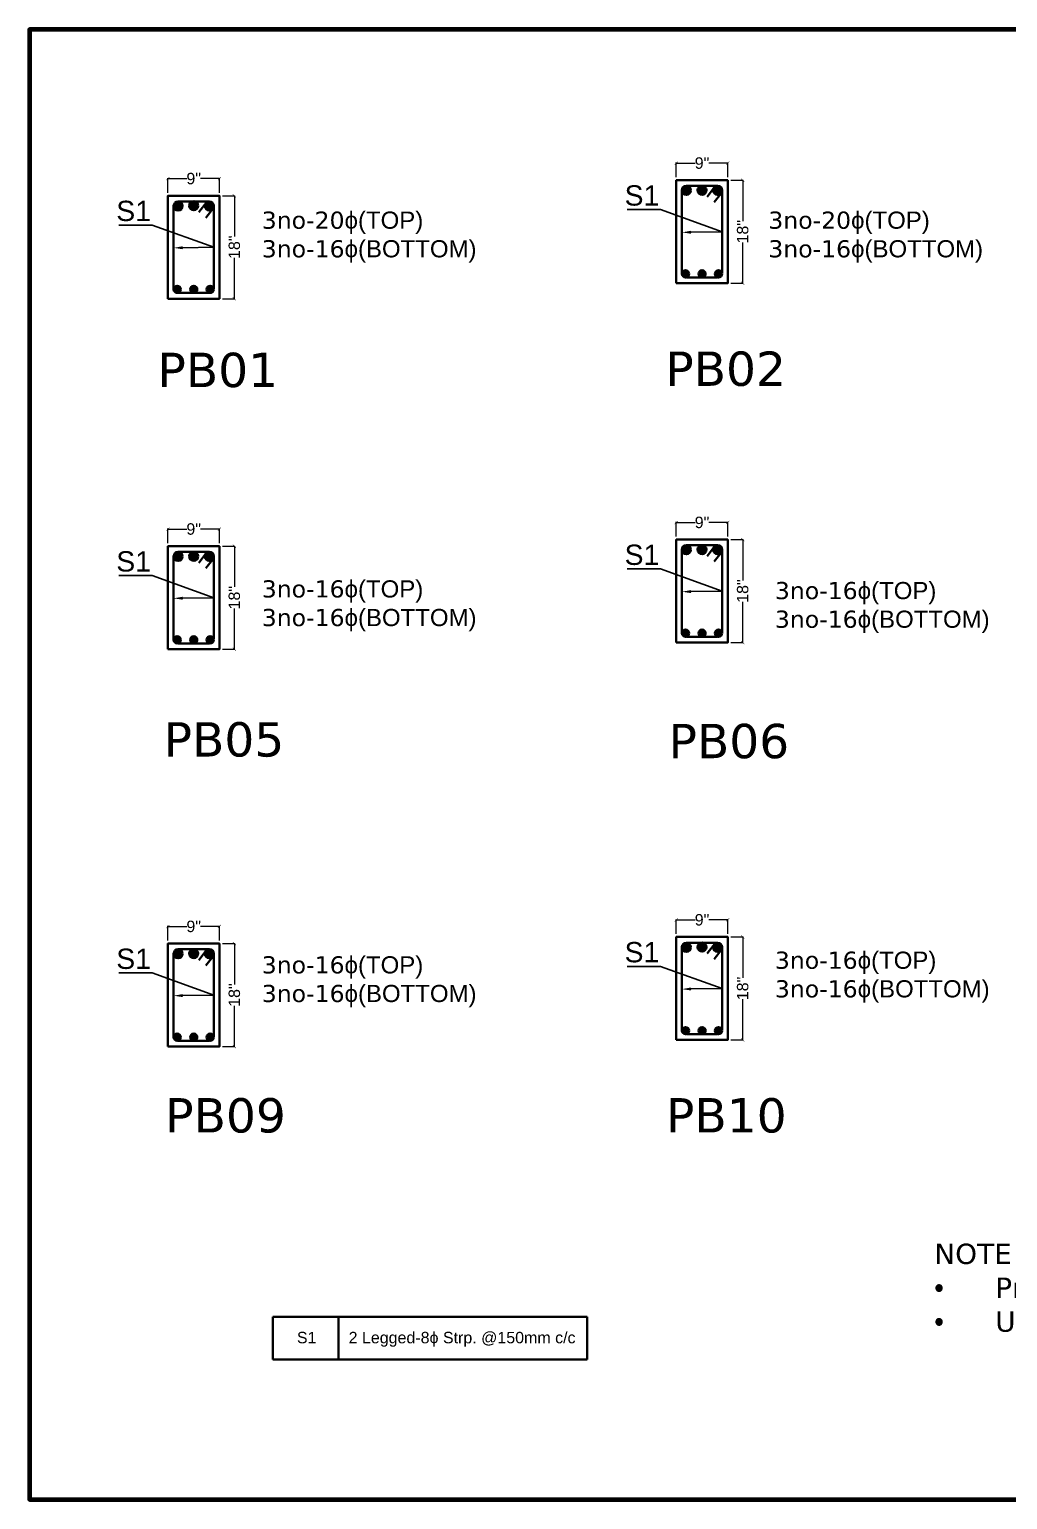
# Model space of a CAD drawing. Header units: feet. Extents: x 15113 to 123217, y -97269 to -8247.
# Drawn here: x 43479 to 43821, y -45668 to -45155 of the extents above; entities that cross this region are included whole.
import ezdxf
from ezdxf import colors
from ezdxf.entities.mleader import LeaderData, LeaderLine
from ezdxf.math import Vec2, Vec3

# ---------------------------------------------------------------- set-up
doc = ezdxf.new("R2010")
doc.units = ezdxf.units.FT
doc.header["$LTSCALE"] = 50.2
doc.header["$MEASUREMENT"] = 0
doc.header["$PDMODE"] = 3
doc.linetypes.add('PHANTOM2', pattern=[1.25, 0.625, -0.125, 0.125, -0.125, 0.125, -0.125])
doc.layers.get('0').update_dxf_attribs({"lineweight": 35})
for name, color, linetype, lineweight in [('drg seal', 250, 'Continuous', 120), ('Str Beam', 10, 'Continuous', 35), ('Str Column', 50, 'Continuous', 35), ('Str LBL', 3, 'Continuous', 35)]:
    doc.layers.add(name, color=color, linetype=linetype, lineweight=lineweight)
doc.layers.add('drg seal txt', color=7, linetype='Continuous')
doc.styles.add('2.2 INCH', font='arial.ttf', dxfattribs={"height": 2.2})
doc.styles.add('7.1 INCH', font='arial.ttf', dxfattribs={"height": 7.1})
doc.styles.get("Standard").update_dxf_attribs({"font": 'arial.ttf'})
doc.dimstyles.get("Standard").update_dxf_attribs({"dimscale": 20, "dimtxt": 0.18, "dimasz": 0.18, "dimexe": 0.18, "dimexo": 0.0625, "dimgap": 0.09, "dimtad": 0, "dimtih": 1, "dimtoh": 1, "dimdec": 1, "dimzin": 0, "dimdsep": 46, "dimlunit": 3, "dimtxsty": 'Standard', "dimblk": 'ARCHTICK', "dimcen": 0.09, "dimadec": 0, "dimazin": 0, "dimtfac": 1, "dimtdec": 1, "dimtofl": 0, "dimtmove": 0, "dimatfit": 3, "dimfxl": 0.5, "dimfxlon": 1, "dimtolj": 1, "dimtzin": 0, "dimarcsym": 0})

# ---------------------------------------------------------------- blocks, each defined once
blk = doc.blocks.new('_ArchTick')
at = {"color": 0, "linetype": 'ByBlock', "const_width": 0.15}
blk.add_lwpolyline([(-0.5, -0.5), (0.5, 0.5)], dxfattribs=at)
blk = doc.blocks.new('*D843')
at = {"layer": 'Defpoints', "color": 0, "transparency": 16777216}
for p in [(43545.2, -45206.76), (43527.2, -45212.74), (43545.2, -45212.74)]:
    blk.add_point(p, dxfattribs=at)
at = {"layer": 'Str Beam', "color": 230, "lineweight": 15, "transparency": 16777216}
for p, q in [((43527.2, -45211.68), (43527.2, -45206.58)), ((43527.2, -45206.76), (43533.81, -45206.76)), ((43545.2, -45206.76), (43538.59, -45206.76)), ((43545.2, -45211.68), (43545.2, -45206.58))]:
    blk.add_line(p, q, dxfattribs=at)
at = {"layer": 'Str Beam', "color": 230, "lineweight": 15, "transparency": 16777216, "xscale": 1.1, "yscale": 1.1, "zscale": 1.1, "rotation": 180}
blk.add_blockref('_ArchTick', (43527.2, -45206.76), dxfattribs=at)
at = {"layer": 'Str Beam', "color": 230, "lineweight": 15, "transparency": 16777216, "xscale": 1.1, "yscale": 1.1, "zscale": 1.1}
blk.add_blockref('_ArchTick', (43545.2, -45206.76), dxfattribs=at)
at = {"layer": 'Str Beam', "color": 164, "transparency": 16777216, "insert": (43536.2, -45206.76), "char_height": 2.2, "attachment_point": 5, "style": '2.2 INCH'}
blk.add_mtext('\\A1;{\\H1.8182x;9"}', dxfattribs=at)
blk = doc.blocks.new('*D844')
at = {"layer": 'Defpoints', "color": 0, "transparency": 16777216}
for p in [(43545.2, -45212.74), (43545.2, -45248.74), (43550.42, -45248.74)]:
    blk.add_point(p, dxfattribs=at)
at = {"layer": 'Str Beam', "color": 230, "lineweight": 15, "transparency": 16777216}
for p, q in [((43546.27, -45212.74), (43550.6, -45212.74)), ((43550.42, -45212.74), (43550.42, -45226.99)), ((43550.42, -45248.74), (43550.42, -45234.5)), ((43546.27, -45248.74), (43550.6, -45248.74))]:
    blk.add_line(p, q, dxfattribs=at)
at = {"layer": 'Str Beam', "color": 230, "lineweight": 15, "transparency": 16777216, "xscale": 1.1, "yscale": 1.1, "zscale": 1.1}
for p, rotation in [((43550.42, -45212.74), 90), ((43550.42, -45248.74), 270)]:
    blk.add_blockref('_ArchTick', p, dxfattribs=dict(at, rotation=rotation))
at = {"layer": 'Str Beam', "color": 164, "transparency": 16777216, "insert": (43550.42, -45230.74), "char_height": 2.2, "attachment_point": 5, "rotation": 90, "style": '2.2 INCH'}
blk.add_mtext('\\A1;{\\H1.8182x;18"}', dxfattribs=at)
blk = doc.blocks.new('*D845')
at = {"layer": 'Defpoints', "color": 0, "transparency": 16777216}
for p in [(43722.85, -45201.35), (43704.85, -45207.33), (43722.85, -45207.33)]:
    blk.add_point(p, dxfattribs=at)
at = {"layer": 'Str Beam', "color": 230, "lineweight": 15, "transparency": 16777216}
for p, q in [((43704.85, -45206.27), (43704.85, -45201.17)), ((43704.85, -45201.35), (43711.46, -45201.35)), ((43722.85, -45201.35), (43716.24, -45201.35)), ((43722.85, -45206.27), (43722.85, -45201.17))]:
    blk.add_line(p, q, dxfattribs=at)
at = {"layer": 'Str Beam', "color": 230, "lineweight": 15, "transparency": 16777216, "xscale": 1.1, "yscale": 1.1, "zscale": 1.1, "rotation": 180}
blk.add_blockref('_ArchTick', (43704.85, -45201.35), dxfattribs=at)
at = {"layer": 'Str Beam', "color": 230, "lineweight": 15, "transparency": 16777216, "xscale": 1.1, "yscale": 1.1, "zscale": 1.1}
blk.add_blockref('_ArchTick', (43722.85, -45201.35), dxfattribs=at)
at = {"layer": 'Str Beam', "color": 164, "transparency": 16777216, "insert": (43713.85, -45201.35), "char_height": 2.2, "attachment_point": 5, "style": '2.2 INCH'}
blk.add_mtext('\\A1;{\\H1.8182x;9"}', dxfattribs=at)
blk = doc.blocks.new('*D846')
at = {"layer": 'Defpoints', "color": 0, "transparency": 16777216}
for p in [(43722.85, -45207.33), (43722.85, -45243.33), (43728.07, -45243.33)]:
    blk.add_point(p, dxfattribs=at)
at = {"layer": 'Str Beam', "color": 230, "lineweight": 15, "transparency": 16777216}
for p, q in [((43723.91, -45207.33), (43728.25, -45207.33)), ((43728.07, -45207.33), (43728.07, -45221.58)), ((43728.07, -45243.33), (43728.07, -45229.09)), ((43723.91, -45243.33), (43728.25, -45243.33))]:
    blk.add_line(p, q, dxfattribs=at)
at = {"layer": 'Str Beam', "color": 230, "lineweight": 15, "transparency": 16777216, "xscale": 1.1, "yscale": 1.1, "zscale": 1.1}
for p, rotation in [((43728.07, -45207.33), 90), ((43728.07, -45243.33), 270)]:
    blk.add_blockref('_ArchTick', p, dxfattribs=dict(at, rotation=rotation))
at = {"layer": 'Str Beam', "color": 164, "transparency": 16777216, "insert": (43728.07, -45225.33), "char_height": 2.2, "attachment_point": 5, "rotation": 90, "style": '2.2 INCH'}
blk.add_mtext('\\A1;{\\H1.8182x;18"}', dxfattribs=at)
blk = doc.blocks.new('*D964')
at = {"layer": 'Defpoints', "color": 0, "transparency": 16777216}
for p in [(43545.2, -45329.26), (43527.2, -45335.24), (43545.2, -45335.24)]:
    blk.add_point(p, dxfattribs=at)
at = {"layer": 'Str Beam', "color": 230, "lineweight": 15, "transparency": 16777216}
for p, q in [((43527.2, -45334.18), (43527.2, -45329.08)), ((43527.2, -45329.26), (43533.81, -45329.26)), ((43545.2, -45329.26), (43538.59, -45329.26)), ((43545.2, -45334.18), (43545.2, -45329.08))]:
    blk.add_line(p, q, dxfattribs=at)
at = {"layer": 'Str Beam', "color": 230, "lineweight": 15, "transparency": 16777216, "xscale": 1.1, "yscale": 1.1, "zscale": 1.1, "rotation": 180}
blk.add_blockref('_ArchTick', (43527.2, -45329.26), dxfattribs=at)
at = {"layer": 'Str Beam', "color": 230, "lineweight": 15, "transparency": 16777216, "xscale": 1.1, "yscale": 1.1, "zscale": 1.1}
blk.add_blockref('_ArchTick', (43545.2, -45329.26), dxfattribs=at)
at = {"layer": 'Str Beam', "color": 164, "transparency": 16777216, "insert": (43536.2, -45329.26), "char_height": 2.2, "attachment_point": 5, "style": '2.2 INCH'}
blk.add_mtext('\\A1;{\\H1.8182x;9"}', dxfattribs=at)
blk = doc.blocks.new('*D965')
at = {"layer": 'Defpoints', "color": 0, "transparency": 16777216}
for p in [(43545.2, -45335.24), (43545.2, -45371.24), (43550.42, -45371.24)]:
    blk.add_point(p, dxfattribs=at)
at = {"layer": 'Str Beam', "color": 230, "lineweight": 15, "transparency": 16777216}
for p, q in [((43546.27, -45335.24), (43550.6, -45335.24)), ((43550.42, -45335.24), (43550.42, -45349.49)), ((43550.42, -45371.24), (43550.42, -45357)), ((43546.27, -45371.24), (43550.6, -45371.24))]:
    blk.add_line(p, q, dxfattribs=at)
at = {"layer": 'Str Beam', "color": 230, "lineweight": 15, "transparency": 16777216, "xscale": 1.1, "yscale": 1.1, "zscale": 1.1}
for p, rotation in [((43550.42, -45335.24), 90), ((43550.42, -45371.24), 270)]:
    blk.add_blockref('_ArchTick', p, dxfattribs=dict(at, rotation=rotation))
at = {"layer": 'Str Beam', "color": 164, "transparency": 16777216, "insert": (43550.42, -45353.24), "char_height": 2.2, "attachment_point": 5, "rotation": 90, "style": '2.2 INCH'}
blk.add_mtext('\\A1;{\\H1.8182x;18"}', dxfattribs=at)
blk = doc.blocks.new('*D966')
at = {"layer": 'Defpoints', "color": 0, "transparency": 16777216}
for p in [(43722.85, -45326.95), (43704.85, -45332.93), (43722.85, -45332.93)]:
    blk.add_point(p, dxfattribs=at)
at = {"layer": 'Str Beam', "color": 230, "lineweight": 15, "transparency": 16777216}
for p, q in [((43704.85, -45331.87), (43704.85, -45326.77)), ((43704.85, -45326.95), (43711.46, -45326.95)), ((43722.85, -45326.95), (43716.24, -45326.95)), ((43722.85, -45331.87), (43722.85, -45326.77))]:
    blk.add_line(p, q, dxfattribs=at)
at = {"layer": 'Str Beam', "color": 230, "lineweight": 15, "transparency": 16777216, "xscale": 1.1, "yscale": 1.1, "zscale": 1.1, "rotation": 180}
blk.add_blockref('_ArchTick', (43704.85, -45326.95), dxfattribs=at)
at = {"layer": 'Str Beam', "color": 230, "lineweight": 15, "transparency": 16777216, "xscale": 1.1, "yscale": 1.1, "zscale": 1.1}
blk.add_blockref('_ArchTick', (43722.85, -45326.95), dxfattribs=at)
at = {"layer": 'Str Beam', "color": 164, "transparency": 16777216, "insert": (43713.85, -45326.95), "char_height": 2.2, "attachment_point": 5, "style": '2.2 INCH'}
blk.add_mtext('\\A1;{\\H1.8182x;9"}', dxfattribs=at)
blk = doc.blocks.new('*D967')
at = {"layer": 'Defpoints', "color": 0, "transparency": 16777216}
for p in [(43722.85, -45332.93), (43722.85, -45368.93), (43728.07, -45368.93)]:
    blk.add_point(p, dxfattribs=at)
at = {"layer": 'Str Beam', "color": 230, "lineweight": 15, "transparency": 16777216}
for p, q in [((43723.91, -45332.93), (43728.25, -45332.93)), ((43728.07, -45332.93), (43728.07, -45347.18)), ((43728.07, -45368.93), (43728.07, -45354.69)), ((43723.91, -45368.93), (43728.25, -45368.93))]:
    blk.add_line(p, q, dxfattribs=at)
at = {"layer": 'Str Beam', "color": 230, "lineweight": 15, "transparency": 16777216, "xscale": 1.1, "yscale": 1.1, "zscale": 1.1}
for p, rotation in [((43728.07, -45332.93), 90), ((43728.07, -45368.93), 270)]:
    blk.add_blockref('_ArchTick', p, dxfattribs=dict(at, rotation=rotation))
at = {"layer": 'Str Beam', "color": 164, "transparency": 16777216, "insert": (43728.07, -45350.93), "char_height": 2.2, "attachment_point": 5, "rotation": 90, "style": '2.2 INCH'}
blk.add_mtext('\\A1;{\\H1.8182x;18"}', dxfattribs=at)
blk = doc.blocks.new('*D968')
at = {"layer": 'Defpoints', "color": 0, "transparency": 16777216}
for p in [(43545.2, -45468.16), (43527.2, -45474.14), (43545.2, -45474.14)]:
    blk.add_point(p, dxfattribs=at)
at = {"layer": 'Str Beam', "color": 230, "lineweight": 15, "transparency": 16777216}
for p, q in [((43527.2, -45473.08), (43527.2, -45467.98)), ((43527.2, -45468.16), (43533.81, -45468.16)), ((43545.2, -45468.16), (43538.59, -45468.16)), ((43545.2, -45473.08), (43545.2, -45467.98))]:
    blk.add_line(p, q, dxfattribs=at)
at = {"layer": 'Str Beam', "color": 230, "lineweight": 15, "transparency": 16777216, "xscale": 1.1, "yscale": 1.1, "zscale": 1.1, "rotation": 180}
blk.add_blockref('_ArchTick', (43527.2, -45468.16), dxfattribs=at)
at = {"layer": 'Str Beam', "color": 230, "lineweight": 15, "transparency": 16777216, "xscale": 1.1, "yscale": 1.1, "zscale": 1.1}
blk.add_blockref('_ArchTick', (43545.2, -45468.16), dxfattribs=at)
at = {"layer": 'Str Beam', "color": 164, "transparency": 16777216, "insert": (43536.2, -45468.16), "char_height": 2.2, "attachment_point": 5, "style": '2.2 INCH'}
blk.add_mtext('\\A1;{\\H1.8182x;9"}', dxfattribs=at)
blk = doc.blocks.new('*D969')
at = {"layer": 'Defpoints', "color": 0, "transparency": 16777216}
for p in [(43545.2, -45474.14), (43545.2, -45510.14), (43550.42, -45510.14)]:
    blk.add_point(p, dxfattribs=at)
at = {"layer": 'Str Beam', "color": 230, "lineweight": 15, "transparency": 16777216}
for p, q in [((43546.27, -45474.14), (43550.6, -45474.14)), ((43550.42, -45474.14), (43550.42, -45488.39)), ((43550.42, -45510.14), (43550.42, -45495.9)), ((43546.27, -45510.14), (43550.6, -45510.14))]:
    blk.add_line(p, q, dxfattribs=at)
at = {"layer": 'Str Beam', "color": 230, "lineweight": 15, "transparency": 16777216, "xscale": 1.1, "yscale": 1.1, "zscale": 1.1}
for p, rotation in [((43550.42, -45474.14), 90), ((43550.42, -45510.14), 270)]:
    blk.add_blockref('_ArchTick', p, dxfattribs=dict(at, rotation=rotation))
at = {"layer": 'Str Beam', "color": 164, "transparency": 16777216, "insert": (43550.42, -45492.14), "char_height": 2.2, "attachment_point": 5, "rotation": 90, "style": '2.2 INCH'}
blk.add_mtext('\\A1;{\\H1.8182x;18"}', dxfattribs=at)
blk = doc.blocks.new('*D970')
at = {"layer": 'Defpoints', "color": 0, "transparency": 16777216}
for p in [(43722.85, -45465.85), (43704.85, -45471.83), (43722.85, -45471.83)]:
    blk.add_point(p, dxfattribs=at)
at = {"layer": 'Str Beam', "color": 230, "lineweight": 15, "transparency": 16777216}
for p, q in [((43704.85, -45470.77), (43704.85, -45465.67)), ((43704.85, -45465.85), (43711.46, -45465.85)), ((43722.85, -45465.85), (43716.24, -45465.85)), ((43722.85, -45470.77), (43722.85, -45465.67))]:
    blk.add_line(p, q, dxfattribs=at)
at = {"layer": 'Str Beam', "color": 230, "lineweight": 15, "transparency": 16777216, "xscale": 1.1, "yscale": 1.1, "zscale": 1.1, "rotation": 180}
blk.add_blockref('_ArchTick', (43704.85, -45465.85), dxfattribs=at)
at = {"layer": 'Str Beam', "color": 230, "lineweight": 15, "transparency": 16777216, "xscale": 1.1, "yscale": 1.1, "zscale": 1.1}
blk.add_blockref('_ArchTick', (43722.85, -45465.85), dxfattribs=at)
at = {"layer": 'Str Beam', "color": 164, "transparency": 16777216, "insert": (43713.85, -45465.85), "char_height": 2.2, "attachment_point": 5, "style": '2.2 INCH'}
blk.add_mtext('\\A1;{\\H1.8182x;9"}', dxfattribs=at)
blk = doc.blocks.new('*D971')
at = {"layer": 'Defpoints', "color": 0, "transparency": 16777216}
for p in [(43722.85, -45471.83), (43722.85, -45507.83), (43728.07, -45507.83)]:
    blk.add_point(p, dxfattribs=at)
at = {"layer": 'Str Beam', "color": 230, "lineweight": 15, "transparency": 16777216}
for p, q in [((43723.91, -45471.83), (43728.25, -45471.83)), ((43728.07, -45471.83), (43728.07, -45486.08)), ((43728.07, -45507.83), (43728.07, -45493.59)), ((43723.91, -45507.83), (43728.25, -45507.83))]:
    blk.add_line(p, q, dxfattribs=at)
at = {"layer": 'Str Beam', "color": 230, "lineweight": 15, "transparency": 16777216, "xscale": 1.1, "yscale": 1.1, "zscale": 1.1}
for p, rotation in [((43728.07, -45471.83), 90), ((43728.07, -45507.83), 270)]:
    blk.add_blockref('_ArchTick', p, dxfattribs=dict(at, rotation=rotation))
at = {"layer": 'Str Beam', "color": 164, "transparency": 16777216, "insert": (43728.07, -45489.83), "char_height": 2.2, "attachment_point": 5, "rotation": 90, "style": '2.2 INCH'}
blk.add_mtext('\\A1;{\\H1.8182x;18"}', dxfattribs=at)

msp = doc.modelspace()

# ---------------------------------------------------------------- hatches: boundary and pattern name
at = {"layer": 'Str Beam'}
h = msp.add_hatch(color=256, dxfattribs=at)
h.dxf.hatch_style = 1
h.paths.add_polyline_path([(43709.99976, -45210.9058, 1), (43706.85176, -45210.9058, 1)])
h = msp.add_hatch(color=256, dxfattribs=at)
h.dxf.hatch_style = 1
h.paths.add_polyline_path([(43715.42576, -45210.84278, 1), (43712.27776, -45210.84278, 1)])
h = msp.add_hatch(color=256, dxfattribs=at)
h.dxf.hatch_style = 1
h.paths.add_polyline_path([(43720.85176, -45210.9058, 1), (43717.70376, -45210.9058, 1)])
h = msp.add_hatch(color=256, dxfattribs=at)
h.dxf.hatch_style = 1
h.paths.add_polyline_path([(43532.35001, -45216.31557, 1), (43529.20201, -45216.31557, 1)])
h = msp.add_hatch(color=256, dxfattribs=at)
h.dxf.hatch_style = 1
h.paths.add_polyline_path([(43537.77601, -45216.25255, 1), (43534.62801, -45216.25255, 1)])
h = msp.add_hatch(color=256, dxfattribs=at)
h.dxf.hatch_style = 1
h.paths.add_polyline_path([(43543.20201, -45216.31557, 1), (43540.05401, -45216.31557, 1)])
h = msp.add_hatch(color=256, dxfattribs=at)
h.dxf.hatch_style = 1
h.paths.add_polyline_path([(43709.36776, -45240.0738, 1), (43706.85176, -45240.0738, 1)])
h = msp.add_hatch(color=256, dxfattribs=at)
h.dxf.hatch_style = 1
h.paths.add_polyline_path([(43715.12581, -45240.0738, 1), (43712.60981, -45240.0738, 1)])
h = msp.add_hatch(color=256, dxfattribs=at)
h.dxf.hatch_style = 1
h.paths.add_polyline_path([(43720.85843, -45240.0738, 1), (43718.34243, -45240.0738, 1)])
h = msp.add_hatch(color=256, dxfattribs=at)
h.dxf.hatch_style = 1
h.paths.add_polyline_path([(43531.718, -45245.48357, 1), (43529.202, -45245.48357, 1)])
h = msp.add_hatch(color=256, dxfattribs=at)
h.dxf.hatch_style = 1
h.paths.add_polyline_path([(43537.47605, -45245.48357, 1), (43534.96005, -45245.48357, 1)])
h = msp.add_hatch(color=256, dxfattribs=at)
h.dxf.hatch_style = 1
h.paths.add_polyline_path([(43543.20867, -45245.48357, 1), (43540.69267, -45245.48357, 1)])
h = msp.add_hatch(color=256, dxfattribs=at)
h.dxf.hatch_style = 1
h.paths.add_polyline_path([(43532.35001, -45338.81557, 1), (43529.20201, -45338.81557, 1)])
h = msp.add_hatch(color=256, dxfattribs=at)
h.dxf.hatch_style = 1
h.paths.add_polyline_path([(43537.77601, -45338.75255, 1), (43534.62801, -45338.75255, 1)])
h = msp.add_hatch(color=256, dxfattribs=at)
h.dxf.hatch_style = 1
h.paths.add_polyline_path([(43543.20201, -45338.81557, 1), (43540.05401, -45338.81557, 1)])
h = msp.add_hatch(color=256, dxfattribs=at)
h.dxf.hatch_style = 1
h.paths.add_polyline_path([(43709.99976, -45336.5058, 1), (43706.85176, -45336.5058, 1)])
h = msp.add_hatch(color=256, dxfattribs=at)
h.dxf.hatch_style = 1
h.paths.add_polyline_path([(43715.42576, -45336.44278, 1), (43712.27776, -45336.44278, 1)])
h = msp.add_hatch(color=256, dxfattribs=at)
h.dxf.hatch_style = 1
h.paths.add_polyline_path([(43720.85176, -45336.5058, 1), (43717.70376, -45336.5058, 1)])
h = msp.add_hatch(color=256, dxfattribs=at)
h.dxf.hatch_style = 1
h.paths.add_polyline_path([(43709.36776, -45365.6738, 1), (43706.85176, -45365.6738, 1)])
h = msp.add_hatch(color=256, dxfattribs=at)
h.dxf.hatch_style = 1
h.paths.add_polyline_path([(43715.12581, -45365.6738, 1), (43712.60981, -45365.6738, 1)])
h = msp.add_hatch(color=256, dxfattribs=at)
h.dxf.hatch_style = 1
h.paths.add_polyline_path([(43720.85843, -45365.6738, 1), (43718.34243, -45365.6738, 1)])
h = msp.add_hatch(color=256, dxfattribs=at)
h.dxf.hatch_style = 1
h.paths.add_polyline_path([(43531.718, -45367.98357, 1), (43529.202, -45367.98357, 1)])
h = msp.add_hatch(color=256, dxfattribs=at)
h.dxf.hatch_style = 1
h.paths.add_polyline_path([(43537.47605, -45367.98357, 1), (43534.96005, -45367.98357, 1)])
h = msp.add_hatch(color=256, dxfattribs=at)
h.dxf.hatch_style = 1
h.paths.add_polyline_path([(43543.20867, -45367.98357, 1), (43540.69267, -45367.98357, 1)])
h = msp.add_hatch(color=256, dxfattribs=at)
h.dxf.hatch_style = 1
h.paths.add_polyline_path([(43532.35001, -45477.71557, 1), (43529.20201, -45477.71557, 1)])
h = msp.add_hatch(color=256, dxfattribs=at)
h.dxf.hatch_style = 1
h.paths.add_polyline_path([(43537.77601, -45477.65255, 1), (43534.62801, -45477.65255, 1)])
h = msp.add_hatch(color=256, dxfattribs=at)
h.dxf.hatch_style = 1
h.paths.add_polyline_path([(43543.20201, -45477.71557, 1), (43540.05401, -45477.71557, 1)])
h = msp.add_hatch(color=256, dxfattribs=at)
h.dxf.hatch_style = 1
h.paths.add_polyline_path([(43709.99976, -45475.4058, 1), (43706.85176, -45475.4058, 1)])
h = msp.add_hatch(color=256, dxfattribs=at)
h.dxf.hatch_style = 1
h.paths.add_polyline_path([(43715.42576, -45475.34278, 1), (43712.27776, -45475.34278, 1)])
h = msp.add_hatch(color=256, dxfattribs=at)
h.dxf.hatch_style = 1
h.paths.add_polyline_path([(43720.85176, -45475.4058, 1), (43717.70376, -45475.4058, 1)])
h = msp.add_hatch(color=256, dxfattribs=at)
h.dxf.hatch_style = 1
h.paths.add_polyline_path([(43709.36776, -45504.5738, 1), (43706.85176, -45504.5738, 1)])
h = msp.add_hatch(color=256, dxfattribs=at)
h.dxf.hatch_style = 1
h.paths.add_polyline_path([(43715.12581, -45504.5738, 1), (43712.60981, -45504.5738, 1)])
h = msp.add_hatch(color=256, dxfattribs=at)
h.dxf.hatch_style = 1
h.paths.add_polyline_path([(43720.85843, -45504.5738, 1), (43718.34243, -45504.5738, 1)])
h = msp.add_hatch(color=256, dxfattribs=at)
h.dxf.hatch_style = 1
h.paths.add_polyline_path([(43531.718, -45506.88357, 1), (43529.202, -45506.88357, 1)])
h = msp.add_hatch(color=256, dxfattribs=at)
h.dxf.hatch_style = 1
h.paths.add_polyline_path([(43537.47605, -45506.88357, 1), (43534.96005, -45506.88357, 1)])
h = msp.add_hatch(color=256, dxfattribs=at)
h.dxf.hatch_style = 1
h.paths.add_polyline_path([(43543.20867, -45506.88357, 1), (43540.69267, -45506.88357, 1)])

# ---------------------------------------------------------------- linework, layer by layer
at = {"layer": 'drg seal', "lineweight": 70}
msp.add_lwpolyline([(44158.25825, -45668.48344), (44158.25825, -45154.60732), (43478.79033, -45154.60732), (43478.79033, -45668.48344), (44158.16574, -45668.48344)], dxfattribs=at)
at = {"layer": 'Str Beam'}
for p, q in [((43713.85176, -45209.3318), (43708.42576, -45209.3318)), ((43713.85176, -45209.3318), (43719.27776, -45209.3318)), ((43718.53199, -45209.3318), (43715.60528, -45213.12273)), ((43540.88223, -45214.74157), (43537.95552, -45218.53249)), ((43706.85176, -45210.9058), (43706.85176, -45240.2151)), ((43720.85176, -45211.47838), (43718.09708, -45215.04648)), ((43720.85176, -45210.9058), (43720.85176, -45239.7578)), ((43529.20201, -45216.31557), (43529.20201, -45245.62487)), ((43543.20201, -45216.88815), (43540.44732, -45220.45624)), ((43543.20201, -45216.31557), (43543.20201, -45245.16757)), ((43719.27776, -45241.3318), (43708.45785, -45241.3318)), ((43541.62801, -45246.74157), (43530.80809, -45246.74157)), ((43529.20201, -45338.81557), (43529.20201, -45368.12487)), ((43540.88223, -45337.24157), (43537.95552, -45341.03249)), ((43543.20201, -45338.81557), (43543.20201, -45367.66757)), ((43706.85176, -45336.5058), (43706.85176, -45365.8151)), ((43713.85176, -45334.9318), (43708.42576, -45334.9318)), ((43713.85176, -45334.9318), (43719.27776, -45334.9318)), ((43718.53199, -45334.9318), (43715.60528, -45338.72273)), ((43720.85176, -45337.07838), (43718.09708, -45340.64648)), ((43720.85176, -45336.5058), (43720.85176, -45365.3578)), ((43543.20201, -45339.38815), (43540.44732, -45342.95624)), ((43541.62801, -45369.24157), (43530.80809, -45369.24157)), ((43719.27776, -45366.9318), (43708.45785, -45366.9318)), ((43529.20201, -45477.71557), (43529.20201, -45507.02487)), ((43540.88223, -45476.14157), (43537.95552, -45479.93249)), ((43543.20201, -45477.71557), (43543.20201, -45506.56757)), ((43706.85176, -45475.4058), (43706.85176, -45504.7151)), ((43713.85176, -45473.8318), (43708.42576, -45473.8318)), ((43713.85176, -45473.8318), (43719.27776, -45473.8318)), ((43718.53199, -45473.8318), (43715.60528, -45477.62273)), ((43720.85176, -45475.97838), (43718.09708, -45479.54648)), ((43720.85176, -45475.4058), (43720.85176, -45504.2578)), ((43543.20201, -45478.28815), (43540.44732, -45481.85624)), ((43541.62801, -45508.14157), (43530.80809, -45508.14157)), ((43719.27776, -45505.8318), (43708.45785, -45505.8318))]:
    msp.add_line(p, q, dxfattribs=at)
for points in [[(43541.62801, -45214.74157), (43536.20201, -45214.74157), (43530.77601, -45214.74157)], [(43541.62801, -45337.24157), (43536.20201, -45337.24157), (43530.77601, -45337.24157)], [(43541.62801, -45476.14157), (43536.20201, -45476.14157), (43530.77601, -45476.14157)]]:
    msp.add_lwpolyline(points, dxfattribs=at)
for centre, radius in [((43708.42576, -45210.9058), 1.574), ((43713.85176, -45210.84278), 1.574), ((43719.27776, -45210.9058), 1.574), ((43530.77601, -45216.31557), 1.574), ((43536.20201, -45216.25255), 1.574), ((43541.62801, -45216.31557), 1.574), ((43708.10976, -45240.0738), 1.258), ((43713.86781, -45240.0738), 1.258), ((43719.60043, -45240.0738), 1.258), ((43530.46, -45245.48357), 1.258), ((43536.21805, -45245.48357), 1.258), ((43541.95067, -45245.48357), 1.258), ((43530.77601, -45338.81557), 1.574), ((43536.20201, -45338.75255), 1.574), ((43541.62801, -45338.81557), 1.574), ((43708.42576, -45336.5058), 1.574), ((43713.85176, -45336.44278), 1.574), ((43719.27776, -45336.5058), 1.574), ((43708.10976, -45365.6738), 1.258), ((43713.86781, -45365.6738), 1.258), ((43719.60043, -45365.6738), 1.258), ((43530.46, -45367.98357), 1.258), ((43536.21805, -45367.98357), 1.258), ((43541.95067, -45367.98357), 1.258), ((43530.77601, -45477.71557), 1.574), ((43536.20201, -45477.65255), 1.574), ((43541.62801, -45477.71557), 1.574), ((43708.42576, -45475.4058), 1.574), ((43713.85176, -45475.34278), 1.574), ((43719.27776, -45475.4058), 1.574), ((43708.10976, -45504.5738), 1.258), ((43713.86781, -45504.5738), 1.258), ((43719.60043, -45504.5738), 1.258), ((43530.46, -45506.88357), 1.258), ((43536.21805, -45506.88357), 1.258), ((43541.95067, -45506.88357), 1.258)]:
    msp.add_circle(centre, radius, dxfattribs=at)
at = {"layer": 'Str Column'}
for points in [[(43704.85176, -45243.3318), (43722.85176, -45243.3318), (43722.85176, -45207.3318), (43704.85176, -45207.3318)], [(43527.20201, -45248.74157), (43545.20201, -45248.74157), (43545.20201, -45212.74157), (43527.20201, -45212.74157)], [(43704.85176, -45368.9318), (43722.85176, -45368.9318), (43722.85176, -45332.9318), (43704.85176, -45332.9318)], [(43527.20201, -45371.24157), (43545.20201, -45371.24157), (43545.20201, -45335.24157), (43527.20201, -45335.24157)], [(43704.85176, -45507.8318), (43722.85176, -45507.8318), (43722.85176, -45471.8318), (43704.85176, -45471.8318)], [(43527.20201, -45510.14157), (43545.20201, -45510.14157), (43545.20201, -45474.14157), (43527.20201, -45474.14157)]]:
    msp.add_lwpolyline(points, close=True, dxfattribs=at)
at = {"layer": 'Str LBL', "color": 0, "linetype": 'PHANTOM2', "ltscale": 150}
for p, q in [((43563.88151, -45604.62926), (43673.69399, -45604.62926)), ((43563.88151, -45604.62926), (43563.88151, -45619.5243)), ((43586.80723, -45619.5243), (43586.80723, -45604.62926)), ((43673.69399, -45619.5243), (43673.69399, -45604.62926)), ((43563.88151, -45619.5243), (43673.69399, -45619.5243))]:
    msp.add_line(p, q, dxfattribs=at)

# ---------------------------------------------------------------- texts
at = {"layer": 'drg seal txt', "lineweight": 53, "char_height": 6, "attachment_point": 1}
for s, insert in [('{\\fVerdana|b0|i0|c0|p34;3no-20}ϕ(TOP){\\fVerdana|b0|i0|c0|p34;\\P3no-16}ϕ(BOTTOM)', (43559.99626, -45218.27914)), ('{\\fVerdana|b0|i0|c0|p34;3no-20}ϕ(TOP){\\fVerdana|b0|i0|c0|p34;\\P3no-16}ϕ(BOTTOM)', (43737.02027, -45218.27914)), ('{\\fVerdana|b0|i0|c0|p34;3no-16}ϕ(TOP){\\fVerdana|b0|i0|c0|p34;\\P3no-16}ϕ(BOTTOM)', (43559.99626, -45347.16971)), ('{\\fVerdana|b0|i0|c0|p34;3no-16}ϕ(TOP){\\fVerdana|b0|i0|c0|p34;\\P3no-16}ϕ(BOTTOM)', (43739.31817, -45347.75168)), ('{\\fVerdana|b0|i0|c0|p34;3no-16}ϕ(TOP){\\fVerdana|b0|i0|c0|p34;\\P3no-16}ϕ(BOTTOM)', (43739.31817, -45476.95036)), ('{\\fVerdana|b0|i0|c0|p34;3no-16}ϕ(TOP){\\fVerdana|b0|i0|c0|p34;\\P3no-16}ϕ(BOTTOM)', (43559.99626, -45478.57629))]:
    msp.add_mtext(s, dxfattribs=dict(at, insert=insert))
at = {"layer": 'drg seal txt', "lineweight": 53, "insert": (43795.03903, -45579.03339), "char_height": 7.1, "width": 277.0525303, "attachment_point": 1}
msp.add_mtext('\\pi-21.3,l21.3,t21.3;{\\fVerdana|b0|i0|c0|p34;NOTE\\P\\fSymbol|b0|i0|c2|p18;·^I\\fVerdana|b0|i0|c0|p34;Provide Clear Cover of 1" on all sides for all Columns\\P\\fSymbol|b0|i0|c2|p18;·^I\\fVerdana|b0|i0|c0|p34;Use Fe500 and M25 Grade}', dxfattribs=at)
at = {"layer": 'Str LBL', "char_height": 12, "width": 56.3552661, "attachment_point": 1}
for s, insert in [('{\\fVerdana|b0|i0|c0|p34;PB02}', (43701.02325, -45267.19344)), ('{\\fVerdana|b0|i0|c0|p34;PB01}', (43523.54746, -45267.61652)), ('{\\fVerdana|b0|i0|c0|p34;PB05}', (43525.70083, -45396.75372)), ('{\\fVerdana|b0|i0|c0|p34;PB06}', (43702.16134, -45397.3357)), ('{\\fVerdana|b0|i0|c0|p34;PB09}', (43526.25083, -45528.16031)), ('{\\fVerdana|b0|i0|c0|p34;PB10}', (43701.27306, -45528.16031))]:
    msp.add_mtext(s, dxfattribs=dict(at, insert=insert))
at = {"layer": 'Str LBL', "color": 0, "linetype": 'PHANTOM2', "char_height": 4, "attachment_point": 1, "style": '7.1 INCH'}
for s, insert, width in [('S1', (43572.27353, -45609.84994), 29.3225034), ('{\\C256;2 Legged-8ϕ Strp. @150mm c/c}', (43590.3616, -45609.84994), 127.4476761)]:
    msp.add_mtext(s, dxfattribs=dict(at, insert=insert, width=width))

# ---------------------------------------------------------------- dimensions: what is measured, and where the dimension line sits
at = {"layer": 'Str Beam'}
for base, p1, p2, picture, middle in [((43722.85176, -45201.35091), (43704.85176, -45207.3318), (43722.85176, -45207.3318), '*D845', (43713.85176, -45201.35091)), ((43545.20201, -45206.76068), (43527.20201, -45212.74157), (43545.20201, -45212.74157), '*D843', (43536.20201, -45206.76068)), ((43545.20201, -45329.26068), (43527.20201, -45335.24157), (43545.20201, -45335.24157), '*D964', (43536.20201, -45329.26068)), ((43722.85176, -45326.95091), (43704.85176, -45332.9318), (43722.85176, -45332.9318), '*D966', (43713.85176, -45326.95091)), ((43545.20201, -45468.16068), (43527.20201, -45474.14157), (43545.20201, -45474.14157), '*D968', (43536.20201, -45468.16068)), ((43722.85176, -45465.85091), (43704.85176, -45471.8318), (43722.85176, -45471.8318), '*D970', (43713.85176, -45465.85091))]:
    dim = msp.add_linear_dim(base=base, p1=p1, p2=p2, text='{\\H1.8182x;9"}', dimstyle='Standard', override={"dimscale": 1, "dimtxt": 2.2, "dimasz": 1.1, "dimexo": 1.063, "dimtih": 0, "dimtoh": 0, "dimtxsty": '2.2 INCH', "dimcen": 0, "dimclrd": 230, "dimclre": 230, "dimclrt": 164, "dimfxl": 15, "dimtfillclr": 2, "dimlwd": 15, "dimlwe": 15}, dxfattribs=at)
    dim.commit()
    dim.dimension.update_dxf_attribs({"geometry": picture, "text_midpoint": middle})
for base, p1, p2, picture, middle in [((43728.06614, -45243.3318), (43722.85176, -45207.3318), (43722.85176, -45243.3318), '*D846', (43728.06614, -45225.3318)), ((43550.41638, -45248.74157), (43545.20201, -45212.74157), (43545.20201, -45248.74157), '*D844', (43550.41638, -45230.74157)), ((43728.06614, -45368.9318), (43722.85176, -45332.9318), (43722.85176, -45368.9318), '*D967', (43728.06614, -45350.9318)), ((43550.41638, -45371.24157), (43545.20201, -45335.24157), (43545.20201, -45371.24157), '*D965', (43550.41638, -45353.24157)), ((43728.06614, -45507.8318), (43722.85176, -45471.8318), (43722.85176, -45507.8318), '*D971', (43728.06614, -45489.8318)), ((43550.41638, -45510.14157), (43545.20201, -45474.14157), (43545.20201, -45510.14157), '*D969', (43550.41638, -45492.14157))]:
    dim = msp.add_linear_dim(base=base, p1=p1, p2=p2, angle=90, text='{\\H1.8182x;18"}', dimstyle='Standard', override={"dimscale": 1, "dimtxt": 2.2, "dimasz": 1.1, "dimexo": 1.063, "dimtih": 0, "dimtoh": 0, "dimtxsty": '2.2 INCH', "dimcen": 0, "dimclrd": 230, "dimclre": 230, "dimclrt": 164, "dimfxl": 15, "dimtfillclr": 2, "dimlwd": 15, "dimlwe": 15}, dxfattribs=at)
    dim.commit()
    dim.dimension.update_dxf_attribs({"geometry": picture, "text_midpoint": middle})

# ---------------------------------------------------------------- leaders
at = {"layer": 'Str LBL', "color": 0, "linetype": 'PHANTOM2', "ltscale": 150}
ml = msp.add_multileader_mtext('Standard', dxfattribs=at)
ml.set_content('S1')
ml.set_leader_properties()
ml.build(insert=Vec2(0, 0))
ml.multileader.update_dxf_attribs({"text_right_attachment_type": 6, "dogleg_length": 0.36, "arrow_head_size": 3.18})
ctx = ml.context
ctx.base_point, ctx.char_height, ctx.arrow_head_size, ctx.landing_gap_size, ctx.plane_origin = Vec3(43688.96752, -45212.70041), 7.1, 3.18, 0.09, Vec3(43720.85176, -45225.3318)
ctx.right_attachment, ctx.text_align_type = 6, 2
notes = []
notes.append((ctx, [(0, (1, 1, 0), (43699.37294, -45217.60987), (-1, 0), 0.36, [(1, [(43706.85176, -45225.56045), (43720.85176, -45225.3318)], 0, [])])]))
ctx.mtext.insert, ctx.mtext.alignment, ctx.mtext.flow_direction = Vec3(43698.92294, -45209.08987), 3, 5
ml = msp.add_multileader_mtext('Standard', dxfattribs=at)
ml.set_content('S1')
ml.set_leader_properties()
ml.build(insert=Vec2(0, 0))
ml.multileader.update_dxf_attribs({"text_right_attachment_type": 6, "dogleg_length": 0.36, "arrow_head_size": 3.18})
ctx = ml.context
ctx.base_point, ctx.char_height, ctx.arrow_head_size, ctx.landing_gap_size, ctx.plane_origin = Vec3(43511.31776, -45218.11017), 7.1, 3.18, 0.09, Vec3(43543.20201, -45230.74157)
ctx.right_attachment, ctx.text_align_type = 6, 2
notes.append((ctx, [(0, (1, 1, 0), (43521.72318, -45223.01963), (-1, 0), 0.36, [(1, [(43529.20201, -45230.97022), (43543.20201, -45230.74157)], 0, [])])]))
ctx.mtext.insert, ctx.mtext.alignment, ctx.mtext.flow_direction = Vec3(43521.27318, -45214.49963), 3, 5
ml = msp.add_multileader_mtext('Standard', dxfattribs=at)
ml.set_content('S1')
ml.set_leader_properties()
ml.build(insert=Vec2(0, 0))
ml.multileader.update_dxf_attribs({"text_right_attachment_type": 6, "dogleg_length": 0.36, "arrow_head_size": 3.18})
ctx = ml.context
ctx.base_point, ctx.char_height, ctx.arrow_head_size, ctx.landing_gap_size, ctx.plane_origin = Vec3(43511.31776, -45340.61017), 7.1, 3.18, 0.09, Vec3(43543.20201, -45353.24157)
ctx.right_attachment, ctx.text_align_type = 6, 2
notes.append((ctx, [(0, (1, 1, 0), (43521.72318, -45345.51963), (-1, 0), 0.36, [(1, [(43529.20201, -45353.47022), (43543.20201, -45353.24157)], 0, [])])]))
ctx.mtext.insert, ctx.mtext.alignment, ctx.mtext.flow_direction = Vec3(43521.27318, -45336.99963), 3, 5
ml = msp.add_multileader_mtext('Standard', dxfattribs=at)
ml.set_content('S1')
ml.set_leader_properties()
ml.build(insert=Vec2(0, 0))
ml.multileader.update_dxf_attribs({"text_right_attachment_type": 6, "dogleg_length": 0.36, "arrow_head_size": 3.18})
ctx = ml.context
ctx.base_point, ctx.char_height, ctx.arrow_head_size, ctx.landing_gap_size, ctx.plane_origin = Vec3(43688.96752, -45338.30041), 7.1, 3.18, 0.09, Vec3(43720.85176, -45350.9318)
ctx.right_attachment, ctx.text_align_type = 6, 2
notes.append((ctx, [(0, (1, 1, 0), (43699.37294, -45343.20987), (-1, 0), 0.36, [(1, [(43706.85176, -45351.16045), (43720.85176, -45350.9318)], 0, [])])]))
ctx.mtext.insert, ctx.mtext.alignment, ctx.mtext.flow_direction = Vec3(43698.92294, -45334.68987), 3, 5
ml = msp.add_multileader_mtext('Standard', dxfattribs=at)
ml.set_content('S1')
ml.set_leader_properties()
ml.build(insert=Vec2(0, 0))
ml.multileader.update_dxf_attribs({"text_right_attachment_type": 6, "dogleg_length": 0.36, "arrow_head_size": 3.18})
ctx = ml.context
ctx.base_point, ctx.char_height, ctx.arrow_head_size, ctx.landing_gap_size, ctx.plane_origin = Vec3(43511.31776, -45479.51017), 7.1, 3.18, 0.09, Vec3(43543.20201, -45492.14157)
ctx.right_attachment, ctx.text_align_type = 6, 2
notes.append((ctx, [(0, (1, 1, 0), (43521.72318, -45484.41963), (-1, 0), 0.36, [(1, [(43529.20201, -45492.37022), (43543.20201, -45492.14157)], 0, [])])]))
ctx.mtext.insert, ctx.mtext.alignment, ctx.mtext.flow_direction = Vec3(43521.27318, -45475.89963), 3, 5
ml = msp.add_multileader_mtext('Standard', dxfattribs=at)
ml.set_content('S1')
ml.set_leader_properties()
ml.build(insert=Vec2(0, 0))
ml.multileader.update_dxf_attribs({"text_right_attachment_type": 6, "dogleg_length": 0.36, "arrow_head_size": 3.18})
ctx = ml.context
ctx.base_point, ctx.char_height, ctx.arrow_head_size, ctx.landing_gap_size, ctx.plane_origin = Vec3(43688.96752, -45477.20041), 7.1, 3.18, 0.09, Vec3(43720.85176, -45489.8318)
ctx.right_attachment, ctx.text_align_type = 6, 2
notes.append((ctx, [(0, (1, 1, 0), (43699.37294, -45482.10987), (-1, 0), 0.36, [(1, [(43706.85176, -45490.06045), (43720.85176, -45489.8318)], 0, [])])]))
ctx.mtext.insert, ctx.mtext.alignment, ctx.mtext.flow_direction = Vec3(43698.92294, -45473.58987), 3, 5
for ctx, leaders in notes:
    for number, flags, end, landing, length, lines in leaders:
        leader = LeaderData()
        leader.index, (leader.has_last_leader_line, leader.has_dogleg_vector, leader.attachment_direction) = number, flags
        leader.last_leader_point, leader.dogleg_vector, leader.dogleg_length = Vec3(end), Vec3(landing), length
        for number, points, colour, breaks in lines:
            line = LeaderLine()
            line.index, line.vertices, line.color, line.breaks = number, Vec3.list(points), colors.encode_raw_color(colour), breaks
            leader.lines.append(line)
        ctx.leaders.append(leader)

doc.saveas('drawing.dxf')
